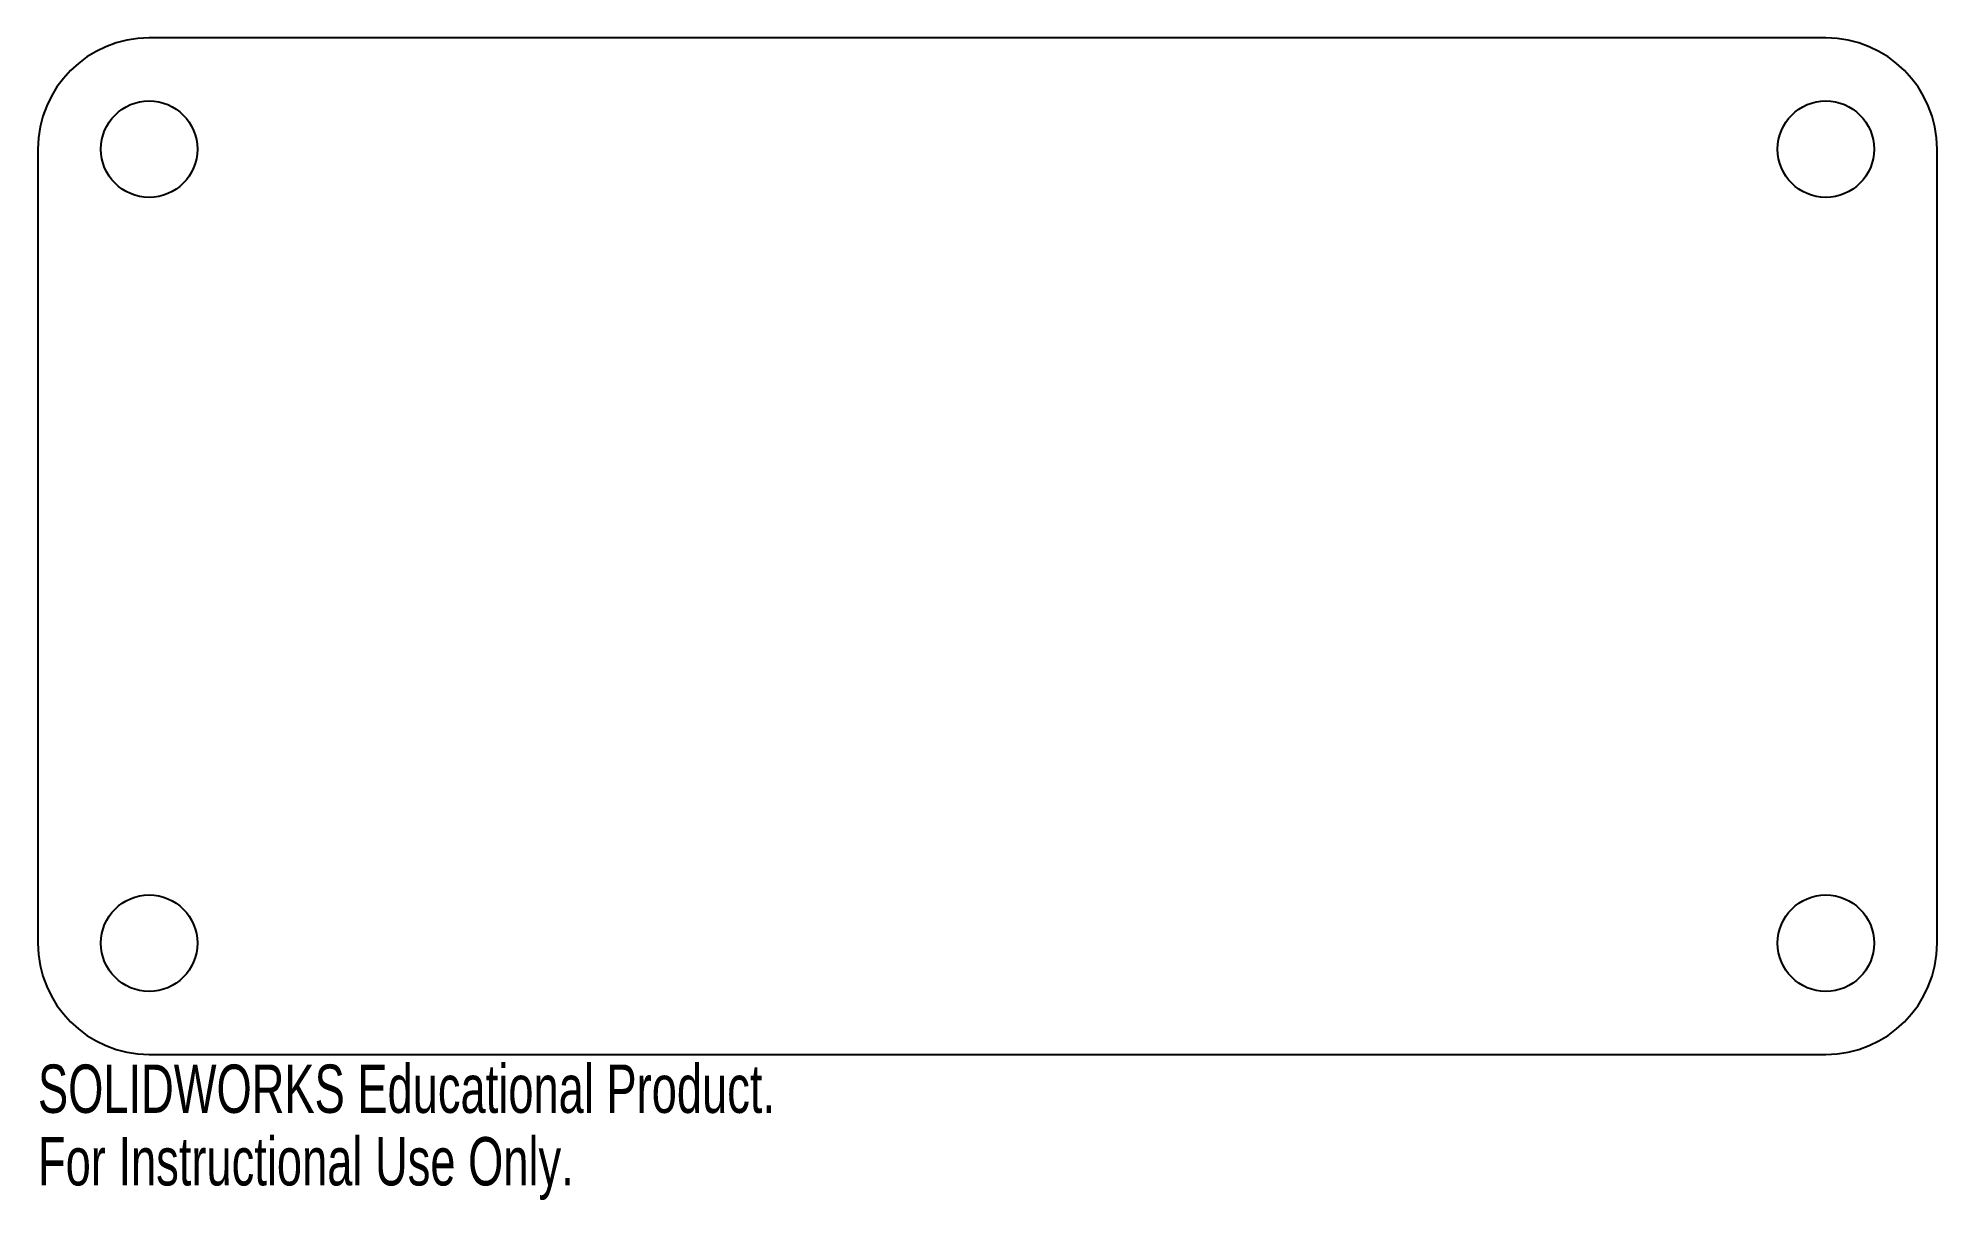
# Model space of a CAD drawing. Header units: inches. Extents: x -3.74 to 3.74, y -1.57 to 3.
import ezdxf

# ---------------------------------------------------------------- set-up
doc = ezdxf.new("R2010")
doc.units = ezdxf.units.IN
doc.header["$MEASUREMENT"] = 0
doc.styles.add('SLDTEXTSTYLE0', font='TXT', dxfattribs={"width": 0.7})

msp = doc.modelspace()

# ---------------------------------------------------------------- linework, layer by layer
at = {"color": 7, "linetype": 'Continuous', "lineweight": 25}
for p, q in [((3.2997, 3), (-3.2997, 3)), ((-3.7372, 2.5625), (-3.7372, -0.5625)), ((3.7372, -0.5625), (3.7372, 2.5625)), ((-3.2997, -1), (3.2997, -1))]:
    msp.add_line(p, q, dxfattribs=at)
for centre in [(-3.2997, 2.5625), (3.2997, 2.5625), (-3.2997, -0.5625), (3.2997, -0.5625)]:
    msp.add_circle(centre, 0.19, dxfattribs=at)
for centre, start, end in [((-3.2997, 2.5625), 90, 180), ((3.2997, 2.5625), 0, 90), ((-3.2997, -0.5625), 180, 270), ((3.2997, -0.5625), 270, 0)]:
    msp.add_arc(centre, 0.4375, start, end, dxfattribs=at)

# ---------------------------------------------------------------- texts
at = {"color": 7, "linetype": 'Continuous', "char_height": 0.1903, "attachment_point": 1, "style": 'SLDTEXTSTYLE0'}
for s, insert in [('SOLIDWORKS Educational Product.', (-3.7372, -1.0401)), ('For Instructional Use Only.', (-3.7372, -1.3256))]:
    msp.add_mtext(s, dxfattribs=dict(at, insert=insert))

doc.saveas('drawing.dxf')
